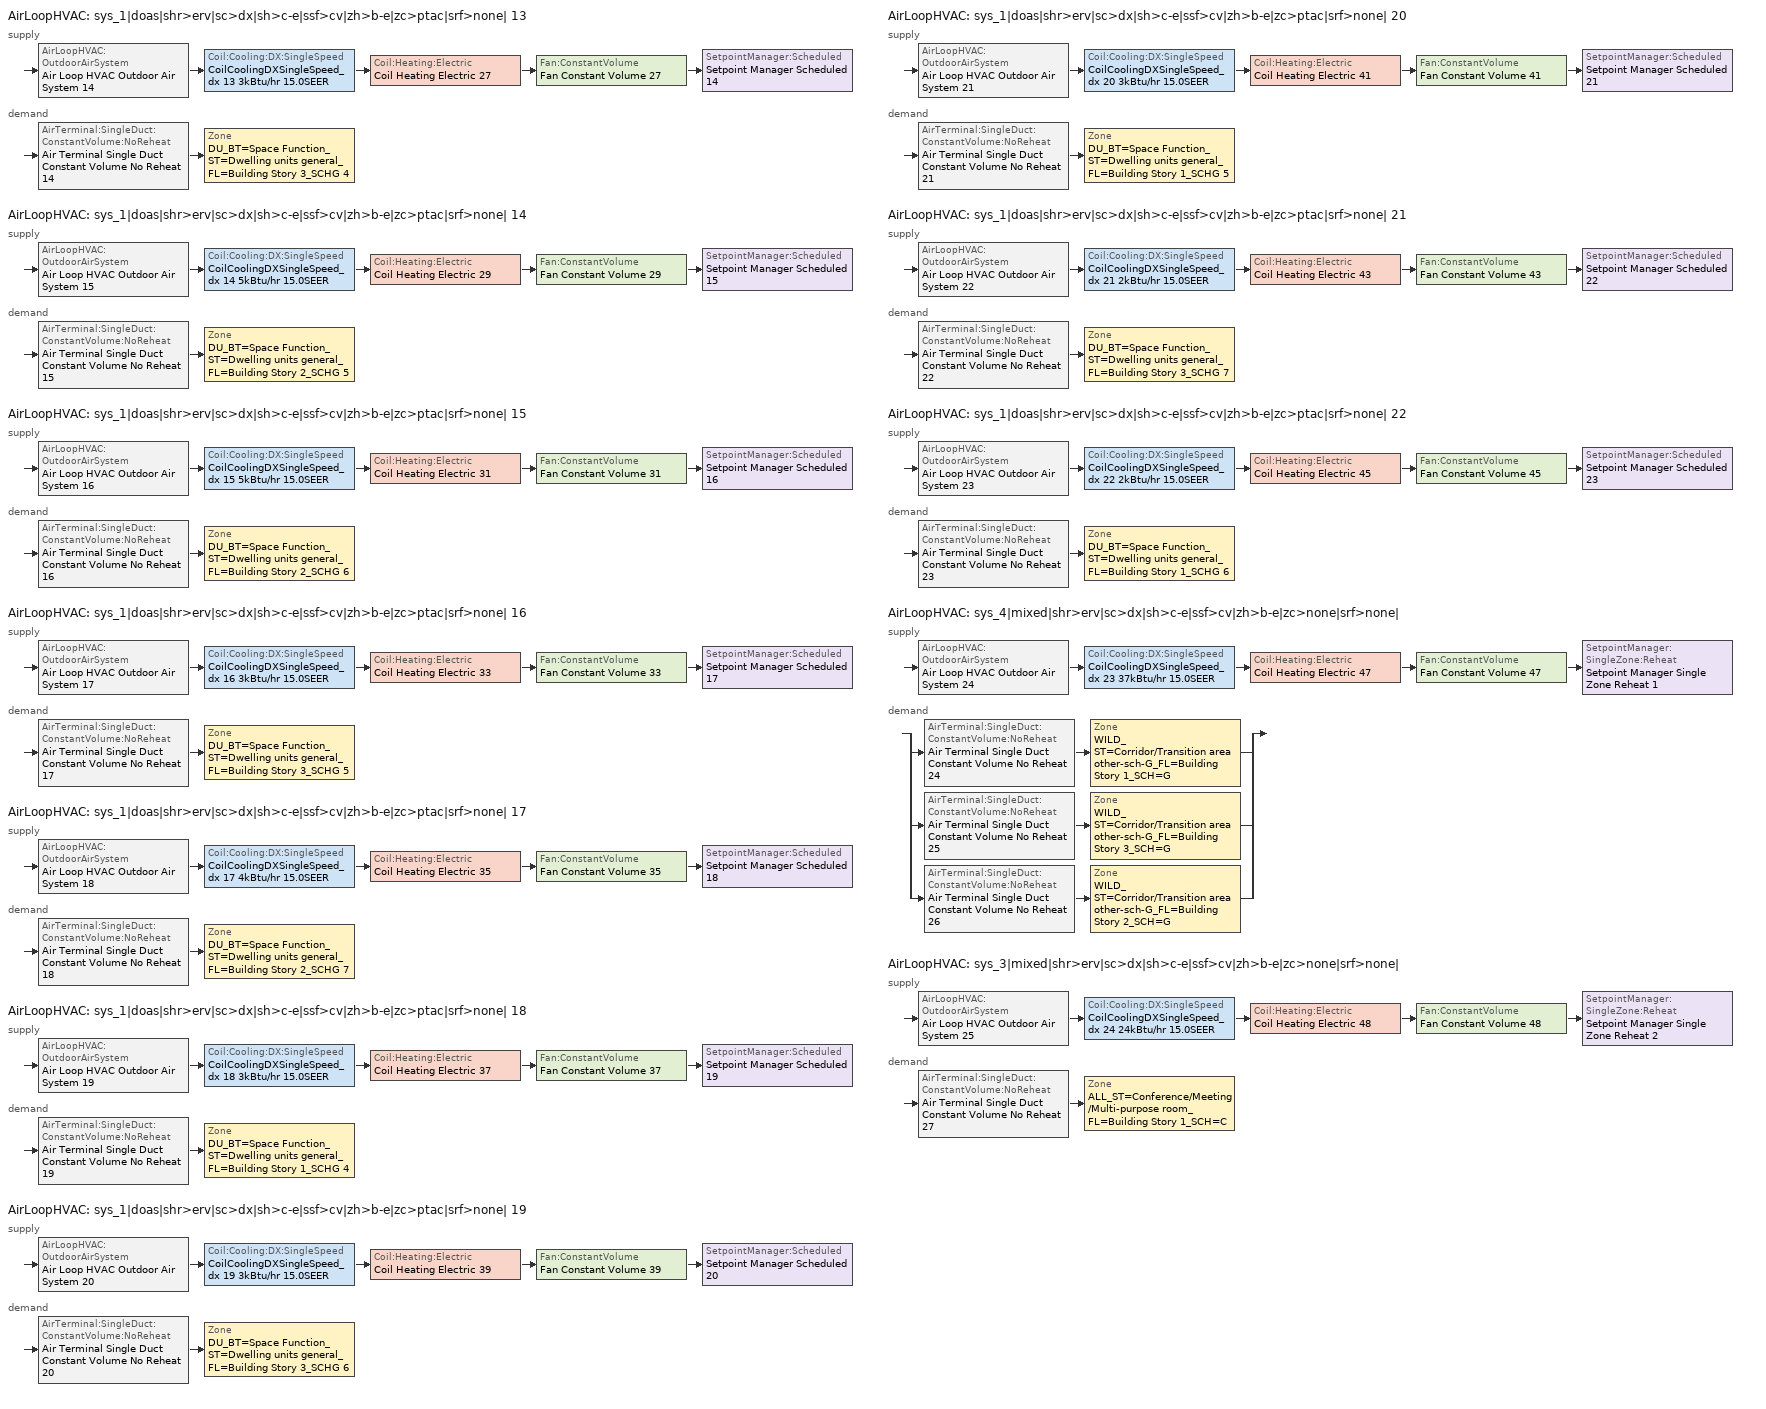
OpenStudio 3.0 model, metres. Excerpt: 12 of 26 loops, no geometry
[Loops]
AirLoopHVAC 'sys_1|doas|shr>erv|sc>dx|sh>c-e|ssf>cv|zh>b-e|zc>ptac|srf>none| 13'
 supply: AirLoopHVAC:OutdoorAirSystem 'Air Loop HVAC Outdoor Air System 14' > Coil:Cooling:DX:SingleSpeed 'CoilCoolingDXSingleSpeed_dx 13 3kBtu/hr 15.0SEER' > Coil:Heating:Electric 'Coil Heating Electric 27' > Fan:ConstantVolume 'Fan Constant Volume 27' > SetpointManager:Scheduled 'Setpoint Manager Scheduled 14'
 demand: AirTerminal:SingleDuct:ConstantVolume:NoReheat 'Air Terminal Single Duct Constant Volume No Reheat 14' > Zone 'DU_BT=Space Function_ST=Dwelling units general_FL=Building Story 3_SCHG 4'
AirLoopHVAC 'sys_1|doas|shr>erv|sc>dx|sh>c-e|ssf>cv|zh>b-e|zc>ptac|srf>none| 14'
 supply: AirLoopHVAC:OutdoorAirSystem 'Air Loop HVAC Outdoor Air System 15' > Coil:Cooling:DX:SingleSpeed 'CoilCoolingDXSingleSpeed_dx 14 5kBtu/hr 15.0SEER' > Coil:Heating:Electric 'Coil Heating Electric 29' > Fan:ConstantVolume 'Fan Constant Volume 29' > SetpointManager:Scheduled 'Setpoint Manager Scheduled 15'
 demand: AirTerminal:SingleDuct:ConstantVolume:NoReheat 'Air Terminal Single Duct Constant Volume No Reheat 15' > Zone 'DU_BT=Space Function_ST=Dwelling units general_FL=Building Story 2_SCHG 5'
AirLoopHVAC 'sys_1|doas|shr>erv|sc>dx|sh>c-e|ssf>cv|zh>b-e|zc>ptac|srf>none| 15'
 supply: AirLoopHVAC:OutdoorAirSystem 'Air Loop HVAC Outdoor Air System 16' > Coil:Cooling:DX:SingleSpeed 'CoilCoolingDXSingleSpeed_dx 15 5kBtu/hr 15.0SEER' > Coil:Heating:Electric 'Coil Heating Electric 31' > Fan:ConstantVolume 'Fan Constant Volume 31' > SetpointManager:Scheduled 'Setpoint Manager Scheduled 16'
 demand: AirTerminal:SingleDuct:ConstantVolume:NoReheat 'Air Terminal Single Duct Constant Volume No Reheat 16' > Zone 'DU_BT=Space Function_ST=Dwelling units general_FL=Building Story 2_SCHG 6'
AirLoopHVAC 'sys_1|doas|shr>erv|sc>dx|sh>c-e|ssf>cv|zh>b-e|zc>ptac|srf>none| 16'
 supply: AirLoopHVAC:OutdoorAirSystem 'Air Loop HVAC Outdoor Air System 17' > Coil:Cooling:DX:SingleSpeed 'CoilCoolingDXSingleSpeed_dx 16 3kBtu/hr 15.0SEER' > Coil:Heating:Electric 'Coil Heating Electric 33' > Fan:ConstantVolume 'Fan Constant Volume 33' > SetpointManager:Scheduled 'Setpoint Manager Scheduled 17'
 demand: AirTerminal:SingleDuct:ConstantVolume:NoReheat 'Air Terminal Single Duct Constant Volume No Reheat 17' > Zone 'DU_BT=Space Function_ST=Dwelling units general_FL=Building Story 3_SCHG 5'
AirLoopHVAC 'sys_1|doas|shr>erv|sc>dx|sh>c-e|ssf>cv|zh>b-e|zc>ptac|srf>none| 17'
 supply: AirLoopHVAC:OutdoorAirSystem 'Air Loop HVAC Outdoor Air System 18' > Coil:Cooling:DX:SingleSpeed 'CoilCoolingDXSingleSpeed_dx 17 4kBtu/hr 15.0SEER' > Coil:Heating:Electric 'Coil Heating Electric 35' > Fan:ConstantVolume 'Fan Constant Volume 35' > SetpointManager:Scheduled 'Setpoint Manager Scheduled 18'
 demand: AirTerminal:SingleDuct:ConstantVolume:NoReheat 'Air Terminal Single Duct Constant Volume No Reheat 18' > Zone 'DU_BT=Space Function_ST=Dwelling units general_FL=Building Story 2_SCHG 7'
AirLoopHVAC 'sys_1|doas|shr>erv|sc>dx|sh>c-e|ssf>cv|zh>b-e|zc>ptac|srf>none| 18'
 supply: AirLoopHVAC:OutdoorAirSystem 'Air Loop HVAC Outdoor Air System 19' > Coil:Cooling:DX:SingleSpeed 'CoilCoolingDXSingleSpeed_dx 18 3kBtu/hr 15.0SEER' > Coil:Heating:Electric 'Coil Heating Electric 37' > Fan:ConstantVolume 'Fan Constant Volume 37' > SetpointManager:Scheduled 'Setpoint Manager Scheduled 19'
 demand: AirTerminal:SingleDuct:ConstantVolume:NoReheat 'Air Terminal Single Duct Constant Volume No Reheat 19' > Zone 'DU_BT=Space Function_ST=Dwelling units general_FL=Building Story 1_SCHG 4'
AirLoopHVAC 'sys_1|doas|shr>erv|sc>dx|sh>c-e|ssf>cv|zh>b-e|zc>ptac|srf>none| 19'
 supply: AirLoopHVAC:OutdoorAirSystem 'Air Loop HVAC Outdoor Air System 20' > Coil:Cooling:DX:SingleSpeed 'CoilCoolingDXSingleSpeed_dx 19 3kBtu/hr 15.0SEER' > Coil:Heating:Electric 'Coil Heating Electric 39' > Fan:ConstantVolume 'Fan Constant Volume 39' > SetpointManager:Scheduled 'Setpoint Manager Scheduled 20'
 demand: AirTerminal:SingleDuct:ConstantVolume:NoReheat 'Air Terminal Single Duct Constant Volume No Reheat 20' > Zone 'DU_BT=Space Function_ST=Dwelling units general_FL=Building Story 3_SCHG 6'
AirLoopHVAC 'sys_1|doas|shr>erv|sc>dx|sh>c-e|ssf>cv|zh>b-e|zc>ptac|srf>none| 20'
 supply: AirLoopHVAC:OutdoorAirSystem 'Air Loop HVAC Outdoor Air System 21' > Coil:Cooling:DX:SingleSpeed 'CoilCoolingDXSingleSpeed_dx 20 3kBtu/hr 15.0SEER' > Coil:Heating:Electric 'Coil Heating Electric 41' > Fan:ConstantVolume 'Fan Constant Volume 41' > SetpointManager:Scheduled 'Setpoint Manager Scheduled 21'
 demand: AirTerminal:SingleDuct:ConstantVolume:NoReheat 'Air Terminal Single Duct Constant Volume No Reheat 21' > Zone 'DU_BT=Space Function_ST=Dwelling units general_FL=Building Story 1_SCHG 5'
AirLoopHVAC 'sys_1|doas|shr>erv|sc>dx|sh>c-e|ssf>cv|zh>b-e|zc>ptac|srf>none| 21'
 supply: AirLoopHVAC:OutdoorAirSystem 'Air Loop HVAC Outdoor Air System 22' > Coil:Cooling:DX:SingleSpeed 'CoilCoolingDXSingleSpeed_dx 21 2kBtu/hr 15.0SEER' > Coil:Heating:Electric 'Coil Heating Electric 43' > Fan:ConstantVolume 'Fan Constant Volume 43' > SetpointManager:Scheduled 'Setpoint Manager Scheduled 22'
 demand: AirTerminal:SingleDuct:ConstantVolume:NoReheat 'Air Terminal Single Duct Constant Volume No Reheat 22' > Zone 'DU_BT=Space Function_ST=Dwelling units general_FL=Building Story 3_SCHG 7'
AirLoopHVAC 'sys_1|doas|shr>erv|sc>dx|sh>c-e|ssf>cv|zh>b-e|zc>ptac|srf>none| 22'
 supply: AirLoopHVAC:OutdoorAirSystem 'Air Loop HVAC Outdoor Air System 23' > Coil:Cooling:DX:SingleSpeed 'CoilCoolingDXSingleSpeed_dx 22 2kBtu/hr 15.0SEER' > Coil:Heating:Electric 'Coil Heating Electric 45' > Fan:ConstantVolume 'Fan Constant Volume 45' > SetpointManager:Scheduled 'Setpoint Manager Scheduled 23'
 demand: AirTerminal:SingleDuct:ConstantVolume:NoReheat 'Air Terminal Single Duct Constant Volume No Reheat 23' > Zone 'DU_BT=Space Function_ST=Dwelling units general_FL=Building Story 1_SCHG 6'
AirLoopHVAC 'sys_4|mixed|shr>erv|sc>dx|sh>c-e|ssf>cv|zh>b-e|zc>none|srf>none|'
 supply: AirLoopHVAC:OutdoorAirSystem 'Air Loop HVAC Outdoor Air System 24' > Coil:Cooling:DX:SingleSpeed 'CoilCoolingDXSingleSpeed_dx 23 37kBtu/hr 15.0SEER' > Coil:Heating:Electric 'Coil Heating Electric 47' > Fan:ConstantVolume 'Fan Constant Volume 47' > SetpointManager:SingleZone:Reheat 'Setpoint Manager Single Zone Reheat 1'
 demand: split
  | AirTerminal:SingleDuct:ConstantVolume:NoReheat 'Air Terminal Single Duct Constant Volume No Reheat 24' > Zone 'WILD_ST=Corridor/Transition area other-sch-G_FL=Building Story 1_SCH=G'
  | AirTerminal:SingleDuct:ConstantVolume:NoReheat 'Air Terminal Single Duct Constant Volume No Reheat 25' > Zone 'WILD_ST=Corridor/Transition area other-sch-G_FL=Building Story 3_SCH=G'
  | AirTerminal:SingleDuct:ConstantVolume:NoReheat 'Air Terminal Single Duct Constant Volume No Reheat 26' > Zone 'WILD_ST=Corridor/Transition area other-sch-G_FL=Building Story 2_SCH=G'
AirLoopHVAC 'sys_3|mixed|shr>erv|sc>dx|sh>c-e|ssf>cv|zh>b-e|zc>none|srf>none|'
 supply: AirLoopHVAC:OutdoorAirSystem 'Air Loop HVAC Outdoor Air System 25' > Coil:Cooling:DX:SingleSpeed 'CoilCoolingDXSingleSpeed_dx 24 24kBtu/hr 15.0SEER' > Coil:Heating:Electric 'Coil Heating Electric 48' > Fan:ConstantVolume 'Fan Constant Volume 48' > SetpointManager:SingleZone:Reheat 'Setpoint Manager Single Zone Reheat 2'
 demand: AirTerminal:SingleDuct:ConstantVolume:NoReheat 'Air Terminal Single Duct Constant Volume No Reheat 27' > Zone 'ALL_ST=Conference/Meeting/Multi-purpose room_FL=Building Story 1_SCH=C'
[Sizing:Zone] Zone Cooling Design Supply Air Temperature Input Method=SupplyAirTemperature; Zone Cooling Design Supply Air Temperature {C}=13; Zone Cooling Design Supply Air Temperature Difference {deltaC}=11.11; Zone Heating Design Supply Air Temperature Input Method=SupplyAirTemperature; Zone Heating Design Supply Air Temperature {C}=43; Zone Heating Design Supply Air Temperature Difference {deltaC}=11.11; Zone Cooling Design Supply Air Humidity Ratio {kg-H2O/kg-air}=0.0085; Zone Heating Design Supply Air Humidity Ratio {kg-H2O/kg-air}=0.008; Zone Heating Sizing Factor=1.3; Zone Cooling Sizing Factor=1.1; Cooling Design Air Flow Method=DesignDay; Heating Design Air Flow Method=DesignDay; Account for Dedicated Outdoor Air System=No; Dedicated Outdoor Air System Control Strategy=NeutralSupplyAir; Dedicated Outdoor Air Low Setpoint Temperature for Design {C}=autosize; Dedicated Outdoor Air High Setpoint Temperature for Design {C}=autosize
DU_BT=Space Function_ST=Dwelling units general_FL=Building Story 3_SCHG 4; DU_BT=Space Function_ST=Dwelling units general_FL=Building Story 2_SCHG 5; DU_BT=Space Function_ST=Dwelling units general_FL=Building Story 2_SCHG 6; DU_BT=Space Function_ST=Dwelling units general_FL=Building Story 3_SCHG 5; DU_BT=Space Function_ST=Dwelling units general_FL=Building Story 2_SCHG 7; DU_BT=Space Function_ST=Dwelling units general_FL=Building Story 1_SCHG 4; DU_BT=Space Function_ST=Dwelling units general_FL=Building Story 3_SCHG 6; DU_BT=Space Function_ST=Dwelling units general_FL=Building Story 1_SCHG 5; DU_BT=Space Function_ST=Dwelling units general_FL=Building Story 3_SCHG 7; DU_BT=Space Function_ST=Dwelling units general_FL=Building Story 1_SCHG 6; ALL_ST=Conference/Meeting/Multi-purpose room_FL=Building Story 1_SCH=C; WILD_ST=Corridor/Transition area other-sch-G_FL=Building Story 1_SCH=G; WILD_ST=Corridor/Transition area other-sch-G_FL=Building Story 3_SCH=G; WILD_ST=Corridor/Transition area other-sch-G_FL=Building Story 2_SCH=G
[Zone equipment]
DU_BT=Space Function_ST=Dwelling units general_FL=Building Story 3_SCHG 4: DU_BT=Space Function_ST=Dwelling units general_FL=Building Story 3_SCHG 4 PTAC, Zone HVAC Baseboard Convective Electric 14, Air Terminal Single Duct Constant Volume No Reheat 14
DU_BT=Space Function_ST=Dwelling units general_FL=Building Story 2_SCHG 5: DU_BT=Space Function_ST=Dwelling units general_FL=Building Story 2_SCHG 5 PTAC, Zone HVAC Baseboard Convective Electric 15, Air Terminal Single Duct Constant Volume No Reheat 15
DU_BT=Space Function_ST=Dwelling units general_FL=Building Story 2_SCHG 6: DU_BT=Space Function_ST=Dwelling units general_FL=Building Story 2_SCHG 6 PTAC, Zone HVAC Baseboard Convective Electric 16, Air Terminal Single Duct Constant Volume No Reheat 16
DU_BT=Space Function_ST=Dwelling units general_FL=Building Story 3_SCHG 5: DU_BT=Space Function_ST=Dwelling units general_FL=Building Story 3_SCHG 5 PTAC, Zone HVAC Baseboard Convective Electric 17, Air Terminal Single Duct Constant Volume No Reheat 17
DU_BT=Space Function_ST=Dwelling units general_FL=Building Story 2_SCHG 7: DU_BT=Space Function_ST=Dwelling units general_FL=Building Story 2_SCHG 7 PTAC, Zone HVAC Baseboard Convective Electric 18, Air Terminal Single Duct Constant Volume No Reheat 18
DU_BT=Space Function_ST=Dwelling units general_FL=Building Story 1_SCHG 4: DU_BT=Space Function_ST=Dwelling units general_FL=Building Story 1_SCHG 4 PTAC, Zone HVAC Baseboard Convective Electric 19, Air Terminal Single Duct Constant Volume No Reheat 19
DU_BT=Space Function_ST=Dwelling units general_FL=Building Story 3_SCHG 6: DU_BT=Space Function_ST=Dwelling units general_FL=Building Story 3_SCHG 6 PTAC, Zone HVAC Baseboard Convective Electric 20, Air Terminal Single Duct Constant Volume No Reheat 20
DU_BT=Space Function_ST=Dwelling units general_FL=Building Story 1_SCHG 5: DU_BT=Space Function_ST=Dwelling units general_FL=Building Story 1_SCHG 5 PTAC, Zone HVAC Baseboard Convective Electric 21, Air Terminal Single Duct Constant Volume No Reheat 21
DU_BT=Space Function_ST=Dwelling units general_FL=Building Story 3_SCHG 7: DU_BT=Space Function_ST=Dwelling units general_FL=Building Story 3_SCHG 7 PTAC, Zone HVAC Baseboard Convective Electric 22, Air Terminal Single Duct Constant Volume No Reheat 22
DU_BT=Space Function_ST=Dwelling units general_FL=Building Story 1_SCHG 6: DU_BT=Space Function_ST=Dwelling units general_FL=Building Story 1_SCHG 6 PTAC, Zone HVAC Baseboard Convective Electric 23, Air Terminal Single Duct Constant Volume No Reheat 23
ALL_ST=Conference/Meeting/Multi-purpose room_FL=Building Story 1_SCH=C: Air Terminal Single Duct Constant Volume No Reheat 27, Zone HVAC Baseboard Convective Electric 27
WILD_ST=Corridor/Transition area other-sch-G_FL=Building Story 1_SCH=G: Air Terminal Single Duct Constant Volume No Reheat 24, Zone HVAC Baseboard Convective Electric 24
WILD_ST=Corridor/Transition area other-sch-G_FL=Building Story 3_SCH=G: Air Terminal Single Duct Constant Volume No Reheat 25, Zone HVAC Baseboard Convective Electric 25
WILD_ST=Corridor/Transition area other-sch-G_FL=Building Story 2_SCH=G: Air Terminal Single Duct Constant Volume No Reheat 26, Zone HVAC Baseboard Convective Electric 26
[AirLoopHVAC] Design Supply Air Flow Rate {m3/s}=AutoSize
Name | Availability Schedule
sys_1|doas|shr>erv|sc>dx|sh>c-e|ssf>cv|zh>b-e|zc>ptac|srf>none| 13 | sys_1|doas|shr>none|sc>dx|sh>c-e|ssf>cv|zh>b-e|zc>ptac|srf>none| 13 Occ Sch
sys_1|doas|shr>erv|sc>dx|sh>c-e|ssf>cv|zh>b-e|zc>ptac|srf>none| 14 | sys_1|doas|shr>none|sc>dx|sh>c-e|ssf>cv|zh>b-e|zc>ptac|srf>none| 14 Occ Sch
sys_1|doas|shr>erv|sc>dx|sh>c-e|ssf>cv|zh>b-e|zc>ptac|srf>none| 15 | sys_1|doas|shr>none|sc>dx|sh>c-e|ssf>cv|zh>b-e|zc>ptac|srf>none| 15 Occ Sch
sys_1|doas|shr>erv|sc>dx|sh>c-e|ssf>cv|zh>b-e|zc>ptac|srf>none| 16 | sys_1|doas|shr>none|sc>dx|sh>c-e|ssf>cv|zh>b-e|zc>ptac|srf>none| 16 Occ Sch
sys_1|doas|shr>erv|sc>dx|sh>c-e|ssf>cv|zh>b-e|zc>ptac|srf>none| 17 | sys_1|doas|shr>none|sc>dx|sh>c-e|ssf>cv|zh>b-e|zc>ptac|srf>none| 17 Occ Sch
sys_1|doas|shr>erv|sc>dx|sh>c-e|ssf>cv|zh>b-e|zc>ptac|srf>none| 18 | sys_1|doas|shr>none|sc>dx|sh>c-e|ssf>cv|zh>b-e|zc>ptac|srf>none| 18 Occ Sch
sys_1|doas|shr>erv|sc>dx|sh>c-e|ssf>cv|zh>b-e|zc>ptac|srf>none| 19 | sys_1|doas|shr>none|sc>dx|sh>c-e|ssf>cv|zh>b-e|zc>ptac|srf>none| 19 Occ Sch
sys_1|doas|shr>erv|sc>dx|sh>c-e|ssf>cv|zh>b-e|zc>ptac|srf>none| 20 | sys_1|doas|shr>none|sc>dx|sh>c-e|ssf>cv|zh>b-e|zc>ptac|srf>none| 20 Occ Sch
sys_1|doas|shr>erv|sc>dx|sh>c-e|ssf>cv|zh>b-e|zc>ptac|srf>none| 21 | sys_1|doas|shr>none|sc>dx|sh>c-e|ssf>cv|zh>b-e|zc>ptac|srf>none| 21 Occ Sch
sys_1|doas|shr>erv|sc>dx|sh>c-e|ssf>cv|zh>b-e|zc>ptac|srf>none| 22 | sys_1|doas|shr>none|sc>dx|sh>c-e|ssf>cv|zh>b-e|zc>ptac|srf>none| 22 Occ Sch
sys_4|mixed|shr>erv|sc>dx|sh>c-e|ssf>cv|zh>b-e|zc>none|srf>none| | sys_4|mixed|shr>none|sc>dx|sh>c-e|ssf>cv|zh>b-e|zc>none|srf>none| Occ Sch
sys_3|mixed|shr>erv|sc>dx|sh>c-e|ssf>cv|zh>b-e|zc>none|srf>none| | sys_3|mixed|shr>none|sc>dx|sh>c-e|ssf>cv|zh>b-e|zc>none|srf>none| Occ Sch
[Sizing:System] Design Outdoor Air Flow Rate {m3/s}=Autosize; Central Heating Maximum System Air Flow Ratio=1; Preheat Design Temperature {C}=7; Preheat Design Humidity Ratio {kg-H2O/kg-Air}=0.008; Precool Design Temperature {C}=13; Precool Design Humidity Ratio {kg-H2O/kg-Air}=0.008; Central Cooling Design Supply Air Temperature {C}=13; Central Heating Design Supply Air Temperature {C}=43; Sizing Option=NonCoincident; Central Cooling Design Supply Air Humidity Ratio {kg-H2O/kg-Air}=0.0085; Central Heating Design Supply Air Humidity Ratio {kg-H2O/kg-Air}=0.008; Cooling Design Air Flow Method=DesignDay; Cooling Design Air Flow Rate {m3/s}=0; Heating Design Air Flow Method=DesignDay; Heating Design Air Flow Rate {m3/s}=0; System Outdoor Air Method=ZoneSum; Zone Maximum Outdoor Air Fraction=1; Cooling Supply Air Flow Rate Per Floor Area {m3/s-m2}=0.00996765; Cooling Fraction of Autosized Cooling Supply Air Flow Rate=1; Cooling Supply Air Flow Rate Per Unit Cooling Capacity {m3/s-W}=3.94755e-05; Heating Supply Air Flow Rate Per Floor Area {m3/s-m2}=0.00996765; Heating Fraction of Autosized Heating Supply Air Flow Rate=1; Heating Fraction of Autosized Cooling Supply Air Flow Rate=1; Heating Supply Air Flow Rate Per Unit Heating Capacity {m3/s-W}=3.15882e-05; Cooling Design Capacity Method=CoolingDesignCapacity; Cooling Design Capacity {W}=autosize; Cooling Design Capacity Per Floor Area {W/m2}=234.7; Fraction of Autosized Cooling Design Capacity=1; Heating Design Capacity Method=HeatingDesignCapacity; Heating Design Capacity {W}=autosize; Heating Design Capacity Per Floor Area {W/m2}=157; Fraction of Autosized Heating Design Capacity=1; Central Cooling Capacity Control Method=OnOff
Name | Type of Load to Size On | 100% Outdoor Air in Cooling | 100% Outdoor Air in Heating
sys_1|doas|shr>erv|sc>dx|sh>c-e|ssf>cv|zh>b-e|zc>ptac|srf>none| 13; sys_1|doas|shr>erv|sc>dx|sh>c-e|ssf>cv|zh>b-e|zc>ptac|srf>none| 14; sys_1|doas|shr>erv|sc>dx|sh>c-e|ssf>cv|zh>b-e|zc>ptac|srf>none| 15; sys_1|doas|shr>erv|sc>dx|sh>c-e|ssf>cv|zh>b-e|zc>ptac|srf>none| 16; sys_1|doas|shr>erv|sc>dx|sh>c-e|ssf>cv|zh>b-e|zc>ptac|srf>none| 17; sys_1|doas|shr>erv|sc>dx|sh>c-e|ssf>cv|zh>b-e|zc>ptac|srf>none| 18; sys_1|doas|shr>erv|sc>dx|sh>c-e|ssf>cv|zh>b-e|zc>ptac|srf>none| 19; sys_1|doas|shr>erv|sc>dx|sh>c-e|ssf>cv|zh>b-e|zc>ptac|srf>none| 20; sys_1|doas|shr>erv|sc>dx|sh>c-e|ssf>cv|zh>b-e|zc>ptac|srf>none| 21; sys_1|doas|shr>erv|sc>dx|sh>c-e|ssf>cv|zh>b-e|zc>ptac|srf>none| 22 | VentilationRequirement | Yes | Yes
sys_4|mixed|shr>erv|sc>dx|sh>c-e|ssf>cv|zh>b-e|zc>none|srf>none|; sys_3|mixed|shr>erv|sc>dx|sh>c-e|ssf>cv|zh>b-e|zc>none|srf>none| | Sensible | No | No
[Fan:ConstantVolume] Availability Schedule=Always On Discrete; Fan Total Efficiency=0.39975; Pressure Rise {Pa}=640; Maximum Flow Rate {m3/s}=AutoSize; Motor Efficiency=0.615
Fan Constant Volume 27; Fan Constant Volume 28; Fan Constant Volume 29; Fan Constant Volume 30; Fan Constant Volume 31; Fan Constant Volume 32; Fan Constant Volume 33; Fan Constant Volume 34; Fan Constant Volume 35; Fan Constant Volume 36; Fan Constant Volume 37; Fan Constant Volume 38; Fan Constant Volume 39; Fan Constant Volume 40; Fan Constant Volume 41; Fan Constant Volume 42; Fan Constant Volume 43; Fan Constant Volume 44; Fan Constant Volume 45; Fan Constant Volume 46; Fan Constant Volume 47; Fan Constant Volume 48
[Coil:Heating:Electric]
Name | Availability Schedule
Coil Heating Electric 27; Coil Heating Electric 29; Coil Heating Electric 31; Coil Heating Electric 33; Coil Heating Electric 35; Coil Heating Electric 37; Coil Heating Electric 39; Coil Heating Electric 41; Coil Heating Electric 43; Coil Heating Electric 45; Coil Heating Electric 47; Coil Heating Electric 48 | Always On Discrete
Coil Heating Electric 28; Coil Heating Electric 30; Coil Heating Electric 32; Coil Heating Electric 34; Coil Heating Electric 36; Coil Heating Electric 38; Coil Heating Electric 40; Coil Heating Electric 42; Coil Heating Electric 44; Coil Heating Electric 46 | ON_OFF_ALWAYS_OFF
[Coil:Cooling:DX:SingleSpeed] Availability Schedule=Always On Discrete; Rated Total Cooling Capacity {W}=autosize; Rated Sensible Heat Ratio=autosize; Rated Air Flow Rate {m3/s}=autosize; Rated Evaporator Fan Power Per Volume Flow Rate {W/(m3/s)}=773.3; Total Cooling Capacity Function of Temperature Curve=DXCOOL-NECB2011-REF-CAPFT; Total Cooling Capacity Function of Flow Fraction Curve=DXCOOL-NECB2011-REF-CAPFFLOW; Energy Input Ratio Function of Temperature Curve=DXCOOL-NECB2011-REF-COOLEIRFT; Energy Input Ratio Function of Flow Fraction Curve=DXCOOL-NECB2011-REF-COOLEIRFFLOW; Part Load Fraction Correlation Curve=DXCOOL-NECB2011-REF-COOLPLFFPLR; Minimum Outdoor Dry-Bulb Temperature for Compressor Operation {C}=-25; Condenser Type=AirCooled; Evaporative Condenser Effectiveness=0; Evaporative Condenser Air Flow Rate {m3/s}=Autosize; Evaporative Condenser Pump Rated Power Consumption {W}=Autosize; Crankcase Heater Capacity {W}=0; Maximum Outdoor Dry-Bulb Temperature for Crankcase Heater Operation {C}=0; Basin Heater Capacity {W/K}=0; Basin Heater Setpoint Temperature {C}=10
Name | Rated COP {W/W}
CoilCoolingDXSingleSpeed_dx 13 3kBtu/hr 15.0SEER; CoilCoolingDXSingleSpeed_dx 14 5kBtu/hr 15.0SEER; CoilCoolingDXSingleSpeed_dx 15 5kBtu/hr 15.0SEER; CoilCoolingDXSingleSpeed_dx 16 3kBtu/hr 15.0SEER; CoilCoolingDXSingleSpeed_dx 17 4kBtu/hr 15.0SEER; CoilCoolingDXSingleSpeed_dx 18 3kBtu/hr 15.0SEER; CoilCoolingDXSingleSpeed_dx 19 3kBtu/hr 15.0SEER; CoilCoolingDXSingleSpeed_dx 20 3kBtu/hr 15.0SEER; CoilCoolingDXSingleSpeed_dx 21 2kBtu/hr 15.0SEER; CoilCoolingDXSingleSpeed_dx 22 2kBtu/hr 15.0SEER; CoilCoolingDXSingleSpeed_dx 23 37kBtu/hr 15.0SEER; CoilCoolingDXSingleSpeed_dx 24 24kBtu/hr 15.0SEER | 4.31058
Coil Cooling DX Single Speed 14 22kBtu/hr 9.5EER; Coil Cooling DX Single Speed 15 20kBtu/hr 9.5EER; Coil Cooling DX Single Speed 17 18kBtu/hr 9.5EER; Coil Cooling DX Single Speed 20 24kBtu/hr 9.5EER; Coil Cooling DX Single Speed 21 15kBtu/hr 9.5EER; Coil Cooling DX Single Speed 22 17kBtu/hr 9.5EER | 3.2994
Coil Cooling DX Single Speed 16 6kBtu/hr 11.9EER | 4.09849
Coil Cooling DX Single Speed 18 14kBtu/hr 9.7EER | 3.35724
Coil Cooling DX Single Speed 19 15kBtu/hr 9.5EER | 3.3133
Coil Cooling DX Single Speed 23 14kBtu/hr 9.8EER | 3.41511
[Controller:OutdoorAir] Minimum Outdoor Air Flow Rate {m3/s}=autosize; Maximum Outdoor Air Flow Rate {m3/s}=Autosize; Economizer Control Type=NoEconomizer; Economizer Control Action Type=ModulateFlow; Economizer Maximum Limit Dry-Bulb Temperature {C}=28; Economizer Maximum Limit Enthalpy {J/kg}=64000; Economizer Minimum Limit Dry-Bulb Temperature {C}=-100; Lockout Type=NoLockout; Minimum Limit Type=FixedMinimum; High Humidity Control=No
Name | Minimum Outdoor Air Schedule | Controller Mechanical Ventilation | Heat Recovery Bypass Control Type
Controller Outdoor Air 14 | sys_1|doas|shr>none|sc>dx|sh>c-e|ssf>cv|zh>b-e|zc>ptac|srf>none| 13 Occ Sch | Controller Mechanical Ventilation 14 | BypassWhenWithinEconomizerLimits
Controller Outdoor Air 15 | sys_1|doas|shr>none|sc>dx|sh>c-e|ssf>cv|zh>b-e|zc>ptac|srf>none| 14 Occ Sch | Controller Mechanical Ventilation 15 | BypassWhenWithinEconomizerLimits
Controller Outdoor Air 16 | sys_1|doas|shr>none|sc>dx|sh>c-e|ssf>cv|zh>b-e|zc>ptac|srf>none| 15 Occ Sch | Controller Mechanical Ventilation 16 | BypassWhenWithinEconomizerLimits
Controller Outdoor Air 17 | sys_1|doas|shr>none|sc>dx|sh>c-e|ssf>cv|zh>b-e|zc>ptac|srf>none| 16 Occ Sch | Controller Mechanical Ventilation 17 | BypassWhenWithinEconomizerLimits
Controller Outdoor Air 18 | sys_1|doas|shr>none|sc>dx|sh>c-e|ssf>cv|zh>b-e|zc>ptac|srf>none| 17 Occ Sch | Controller Mechanical Ventilation 18 | BypassWhenWithinEconomizerLimits
Controller Outdoor Air 19 | sys_1|doas|shr>none|sc>dx|sh>c-e|ssf>cv|zh>b-e|zc>ptac|srf>none| 18 Occ Sch | Controller Mechanical Ventilation 19 | BypassWhenWithinEconomizerLimits
Controller Outdoor Air 20 | sys_1|doas|shr>none|sc>dx|sh>c-e|ssf>cv|zh>b-e|zc>ptac|srf>none| 19 Occ Sch | Controller Mechanical Ventilation 20 | BypassWhenWithinEconomizerLimits
Controller Outdoor Air 21 | sys_1|doas|shr>none|sc>dx|sh>c-e|ssf>cv|zh>b-e|zc>ptac|srf>none| 20 Occ Sch | Controller Mechanical Ventilation 21 | BypassWhenWithinEconomizerLimits
Controller Outdoor Air 22 | sys_1|doas|shr>none|sc>dx|sh>c-e|ssf>cv|zh>b-e|zc>ptac|srf>none| 21 Occ Sch | Controller Mechanical Ventilation 22 | BypassWhenWithinEconomizerLimits
Controller Outdoor Air 23 | sys_1|doas|shr>none|sc>dx|sh>c-e|ssf>cv|zh>b-e|zc>ptac|srf>none| 22 Occ Sch | Controller Mechanical Ventilation 23 | BypassWhenWithinEconomizerLimits
Controller Outdoor Air 24 | sys_4|mixed|shr>none|sc>dx|sh>c-e|ssf>cv|zh>b-e|zc>none|srf>none| Occ Sch | Controller Mechanical Ventilation 24 | BypassWhenOAFlowGreaterThanMinimum
Controller Outdoor Air 25 | sys_3|mixed|shr>none|sc>dx|sh>c-e|ssf>cv|zh>b-e|zc>none|srf>none| Occ Sch | Controller Mechanical Ventilation 25 | BypassWhenOAFlowGreaterThanMinimum
[Controller:MechanicalVentilation] Availability Schedule=Always On Discrete; System Outdoor Air Method=ZoneSum
Controller Mechanical Ventilation 14; Controller Mechanical Ventilation 15; Controller Mechanical Ventilation 16; Controller Mechanical Ventilation 17; Controller Mechanical Ventilation 18; Controller Mechanical Ventilation 19; Controller Mechanical Ventilation 20; Controller Mechanical Ventilation 21; Controller Mechanical Ventilation 22; Controller Mechanical Ventilation 23; Controller Mechanical Ventilation 24; Controller Mechanical Ventilation 25
[AirLoopHVAC:OutdoorAirSystem]
Name | Controller
Air Loop HVAC Outdoor Air System 14 | Controller Outdoor Air 14
Air Loop HVAC Outdoor Air System 15 | Controller Outdoor Air 15
Air Loop HVAC Outdoor Air System 16 | Controller Outdoor Air 16
Air Loop HVAC Outdoor Air System 17 | Controller Outdoor Air 17
Air Loop HVAC Outdoor Air System 18 | Controller Outdoor Air 18
Air Loop HVAC Outdoor Air System 19 | Controller Outdoor Air 19
Air Loop HVAC Outdoor Air System 20 | Controller Outdoor Air 20
Air Loop HVAC Outdoor Air System 21 | Controller Outdoor Air 21
Air Loop HVAC Outdoor Air System 22 | Controller Outdoor Air 22
Air Loop HVAC Outdoor Air System 23 | Controller Outdoor Air 23
Air Loop HVAC Outdoor Air System 24 | Controller Outdoor Air 24
Air Loop HVAC Outdoor Air System 25 | Controller Outdoor Air 25
[SetpointManager:Scheduled] Control Variable=Temperature
Name | Schedule
Setpoint Manager Scheduled 14 | Makeup-Air Unit Supply Air Temp 13
Setpoint Manager Scheduled 15 | Makeup-Air Unit Supply Air Temp 14
Setpoint Manager Scheduled 16 | Makeup-Air Unit Supply Air Temp 15
Setpoint Manager Scheduled 17 | Makeup-Air Unit Supply Air Temp 16
Setpoint Manager Scheduled 18 | Makeup-Air Unit Supply Air Temp 17
Setpoint Manager Scheduled 19 | Makeup-Air Unit Supply Air Temp 18
Setpoint Manager Scheduled 20 | Makeup-Air Unit Supply Air Temp 19
Setpoint Manager Scheduled 21 | Makeup-Air Unit Supply Air Temp 20
Setpoint Manager Scheduled 22 | Makeup-Air Unit Supply Air Temp 21
Setpoint Manager Scheduled 23 | Makeup-Air Unit Supply Air Temp 22
[ZoneHVAC:PackagedTerminalAirConditioner] Availability Schedule=Always On Discrete; Supply Air Flow Rate During Cooling Operation {m3/s}=Autosize; Supply Air Flow Rate During Heating Operation {m3/s}=Autosize; Supply Air Flow Rate When No Cooling or Heating is Needed {m3/s}=Autosize; Outdoor Air Flow Rate During Cooling Operation {m3/s}=1e-05; Outdoor Air Flow Rate During Heating Operation {m3/s}=1e-05; Outdoor Air Flow Rate When No Cooling or Heating is Needed {m3/s}=1e-05; Fan Placement=DrawThrough
Name | Supply Air Fan | Heating Coil | Cooling Coil
DU_BT=Space Function_ST=Dwelling units general_FL=Building Story 3_SCHG 4 PTAC | Fan Constant Volume 28 | Coil Heating Electric 28 | Coil Cooling DX Single Speed 14 22kBtu/hr 9.5EER
DU_BT=Space Function_ST=Dwelling units general_FL=Building Story 2_SCHG 5 PTAC | Fan Constant Volume 30 | Coil Heating Electric 30 | Coil Cooling DX Single Speed 15 20kBtu/hr 9.5EER
DU_BT=Space Function_ST=Dwelling units general_FL=Building Story 2_SCHG 6 PTAC | Fan Constant Volume 32 | Coil Heating Electric 32 | Coil Cooling DX Single Speed 16 6kBtu/hr 11.9EER
DU_BT=Space Function_ST=Dwelling units general_FL=Building Story 3_SCHG 5 PTAC | Fan Constant Volume 34 | Coil Heating Electric 34 | Coil Cooling DX Single Speed 17 18kBtu/hr 9.5EER
DU_BT=Space Function_ST=Dwelling units general_FL=Building Story 2_SCHG 7 PTAC | Fan Constant Volume 36 | Coil Heating Electric 36 | Coil Cooling DX Single Speed 18 14kBtu/hr 9.7EER
DU_BT=Space Function_ST=Dwelling units general_FL=Building Story 1_SCHG 4 PTAC | Fan Constant Volume 38 | Coil Heating Electric 38 | Coil Cooling DX Single Speed 19 15kBtu/hr 9.5EER
DU_BT=Space Function_ST=Dwelling units general_FL=Building Story 3_SCHG 6 PTAC | Fan Constant Volume 40 | Coil Heating Electric 40 | Coil Cooling DX Single Speed 20 24kBtu/hr 9.5EER
DU_BT=Space Function_ST=Dwelling units general_FL=Building Story 1_SCHG 5 PTAC | Fan Constant Volume 42 | Coil Heating Electric 42 | Coil Cooling DX Single Speed 21 15kBtu/hr 9.5EER
DU_BT=Space Function_ST=Dwelling units general_FL=Building Story 3_SCHG 7 PTAC | Fan Constant Volume 44 | Coil Heating Electric 44 | Coil Cooling DX Single Speed 22 17kBtu/hr 9.5EER
DU_BT=Space Function_ST=Dwelling units general_FL=Building Story 1_SCHG 6 PTAC | Fan Constant Volume 46 | Coil Heating Electric 46 | Coil Cooling DX Single Speed 23 14kBtu/hr 9.8EER
[ZoneHVAC:Baseboard:Convective:Electric] Availability Schedule=Always On Discrete; Nominal Capacity {W}=autosize; Efficiency=1
Zone HVAC Baseboard Convective Electric 14; Zone HVAC Baseboard Convective Electric 15; Zone HVAC Baseboard Convective Electric 16; Zone HVAC Baseboard Convective Electric 17; Zone HVAC Baseboard Convective Electric 18; Zone HVAC Baseboard Convective Electric 19; Zone HVAC Baseboard Convective Electric 20; Zone HVAC Baseboard Convective Electric 21; Zone HVAC Baseboard Convective Electric 22; Zone HVAC Baseboard Convective Electric 23; Zone HVAC Baseboard Convective Electric 24; Zone HVAC Baseboard Convective Electric 25; Zone HVAC Baseboard Convective Electric 26; Zone HVAC Baseboard Convective Electric 27
[AirTerminal:SingleDuct:ConstantVolume:NoReheat] Availability Schedule=Always On Discrete; Maximum Air Flow Rate {m3/s}=AutoSize
Air Terminal Single Duct Constant Volume No Reheat 14; Air Terminal Single Duct Constant Volume No Reheat 15; Air Terminal Single Duct Constant Volume No Reheat 16; Air Terminal Single Duct Constant Volume No Reheat 17; Air Terminal Single Duct Constant Volume No Reheat 18; Air Terminal Single Duct Constant Volume No Reheat 19; Air Terminal Single Duct Constant Volume No Reheat 20; Air Terminal Single Duct Constant Volume No Reheat 21; Air Terminal Single Duct Constant Volume No Reheat 22; Air Terminal Single Duct Constant Volume No Reheat 23; Air Terminal Single Duct Constant Volume No Reheat 24; Air Terminal Single Duct Constant Volume No Reheat 25; Air Terminal Single Duct Constant Volume No Reheat 26; Air Terminal Single Duct Constant Volume No Reheat 27
[SetpointManager:SingleZone:Reheat] Minimum Supply Air Temperature {C}=13; Maximum Supply Air Temperature {C}=43
Name | Control Zone
Setpoint Manager Single Zone Reheat 1 | WILD_ST=Corridor/Transition area other-sch-G_FL=Building Story 1_SCH=G
Setpoint Manager Single Zone Reheat 2 | ALL_ST=Conference/Meeting/Multi-purpose room_FL=Building Story 1_SCH=C
[SetpointManager:OutdoorAirPretreat] Minimum Setpoint Temperature {C}=-99; Maximum Setpoint Temperature {C}=99; Minimum Setpoint Humidity Ratio {kgWater/kgDryAir}=1e-05; Maximum Setpoint Humidity Ratio {kgWater/kgDryAir}=1
Setpoint Manager Outdoor Air Pretreat 13; Setpoint Manager Outdoor Air Pretreat 14; Setpoint Manager Outdoor Air Pretreat 15; Setpoint Manager Outdoor Air Pretreat 16; Setpoint Manager Outdoor Air Pretreat 17; Setpoint Manager Outdoor Air Pretreat 18; Setpoint Manager Outdoor Air Pretreat 19; Setpoint Manager Outdoor Air Pretreat 20; Setpoint Manager Outdoor Air Pretreat 21; Setpoint Manager Outdoor Air Pretreat 22; Setpoint Manager Outdoor Air Pretreat 23; Setpoint Manager Outdoor Air Pretreat 24; Setpoint Manager Outdoor Air Pretreat 25
[Schedule:Ruleset]
Name | Default Day Schedule | Summer Design Day Schedule | Winter Design Day Schedule
ON_OFF_ALWAYS_OFF | Schedule Day 3
Makeup-Air Unit Supply Air Temp 13 | Makeup Air Unit Supply Air Temp Default 13
Makeup-Air Unit Supply Air Temp 14 | Makeup Air Unit Supply Air Temp Default 14
Makeup-Air Unit Supply Air Temp 15 | Makeup Air Unit Supply Air Temp Default 15
Makeup-Air Unit Supply Air Temp 16 | Makeup Air Unit Supply Air Temp Default 16
Makeup-Air Unit Supply Air Temp 17 | Makeup Air Unit Supply Air Temp Default 17
Makeup-Air Unit Supply Air Temp 18 | Makeup Air Unit Supply Air Temp Default 18
Makeup-Air Unit Supply Air Temp 19 | Makeup Air Unit Supply Air Temp Default 19
Makeup-Air Unit Supply Air Temp 20 | Makeup Air Unit Supply Air Temp Default 20
Makeup-Air Unit Supply Air Temp 21 | Makeup Air Unit Supply Air Temp Default 21
Makeup-Air Unit Supply Air Temp 22 | Makeup Air Unit Supply Air Temp Default 22
sys_1|doas|shr>none|sc>dx|sh>c-e|ssf>cv|zh>b-e|zc>ptac|srf>none| 13 Occ Sch | sys_1|doas|shr>none|sc>dx|sh>c-e|ssf>cv|zh>b-e|zc>ptac|srf>none| 13 Occ Sch Default | sys_1|doas|shr>none|sc>dx|sh>c-e|ssf>cv|zh>b-e|zc>ptac|srf>none| 13 Occ Sch Summer Design Day | sys_1|doas|shr>none|sc>dx|sh>c-e|ssf>cv|zh>b-e|zc>ptac|srf>none| 13 Occ Sch Winter Design Day
sys_1|doas|shr>none|sc>dx|sh>c-e|ssf>cv|zh>b-e|zc>ptac|srf>none| 14 Occ Sch | sys_1|doas|shr>none|sc>dx|sh>c-e|ssf>cv|zh>b-e|zc>ptac|srf>none| 14 Occ Sch Default | sys_1|doas|shr>none|sc>dx|sh>c-e|ssf>cv|zh>b-e|zc>ptac|srf>none| 14 Occ Sch Summer Design Day | sys_1|doas|shr>none|sc>dx|sh>c-e|ssf>cv|zh>b-e|zc>ptac|srf>none| 14 Occ Sch Winter Design Day
sys_1|doas|shr>none|sc>dx|sh>c-e|ssf>cv|zh>b-e|zc>ptac|srf>none| 15 Occ Sch | sys_1|doas|shr>none|sc>dx|sh>c-e|ssf>cv|zh>b-e|zc>ptac|srf>none| 15 Occ Sch Default | sys_1|doas|shr>none|sc>dx|sh>c-e|ssf>cv|zh>b-e|zc>ptac|srf>none| 15 Occ Sch Summer Design Day | sys_1|doas|shr>none|sc>dx|sh>c-e|ssf>cv|zh>b-e|zc>ptac|srf>none| 15 Occ Sch Winter Design Day
sys_1|doas|shr>none|sc>dx|sh>c-e|ssf>cv|zh>b-e|zc>ptac|srf>none| 16 Occ Sch | sys_1|doas|shr>none|sc>dx|sh>c-e|ssf>cv|zh>b-e|zc>ptac|srf>none| 16 Occ Sch Default | sys_1|doas|shr>none|sc>dx|sh>c-e|ssf>cv|zh>b-e|zc>ptac|srf>none| 16 Occ Sch Summer Design Day | sys_1|doas|shr>none|sc>dx|sh>c-e|ssf>cv|zh>b-e|zc>ptac|srf>none| 16 Occ Sch Winter Design Day
sys_1|doas|shr>none|sc>dx|sh>c-e|ssf>cv|zh>b-e|zc>ptac|srf>none| 17 Occ Sch | sys_1|doas|shr>none|sc>dx|sh>c-e|ssf>cv|zh>b-e|zc>ptac|srf>none| 17 Occ Sch Default | sys_1|doas|shr>none|sc>dx|sh>c-e|ssf>cv|zh>b-e|zc>ptac|srf>none| 17 Occ Sch Summer Design Day | sys_1|doas|shr>none|sc>dx|sh>c-e|ssf>cv|zh>b-e|zc>ptac|srf>none| 17 Occ Sch Winter Design Day
sys_1|doas|shr>none|sc>dx|sh>c-e|ssf>cv|zh>b-e|zc>ptac|srf>none| 18 Occ Sch | sys_1|doas|shr>none|sc>dx|sh>c-e|ssf>cv|zh>b-e|zc>ptac|srf>none| 18 Occ Sch Default | sys_1|doas|shr>none|sc>dx|sh>c-e|ssf>cv|zh>b-e|zc>ptac|srf>none| 18 Occ Sch Summer Design Day | sys_1|doas|shr>none|sc>dx|sh>c-e|ssf>cv|zh>b-e|zc>ptac|srf>none| 18 Occ Sch Winter Design Day
sys_1|doas|shr>none|sc>dx|sh>c-e|ssf>cv|zh>b-e|zc>ptac|srf>none| 19 Occ Sch | sys_1|doas|shr>none|sc>dx|sh>c-e|ssf>cv|zh>b-e|zc>ptac|srf>none| 19 Occ Sch Default | sys_1|doas|shr>none|sc>dx|sh>c-e|ssf>cv|zh>b-e|zc>ptac|srf>none| 19 Occ Sch Summer Design Day | sys_1|doas|shr>none|sc>dx|sh>c-e|ssf>cv|zh>b-e|zc>ptac|srf>none| 19 Occ Sch Winter Design Day
sys_1|doas|shr>none|sc>dx|sh>c-e|ssf>cv|zh>b-e|zc>ptac|srf>none| 20 Occ Sch | sys_1|doas|shr>none|sc>dx|sh>c-e|ssf>cv|zh>b-e|zc>ptac|srf>none| 20 Occ Sch Default | sys_1|doas|shr>none|sc>dx|sh>c-e|ssf>cv|zh>b-e|zc>ptac|srf>none| 20 Occ Sch Summer Design Day | sys_1|doas|shr>none|sc>dx|sh>c-e|ssf>cv|zh>b-e|zc>ptac|srf>none| 20 Occ Sch Winter Design Day
sys_1|doas|shr>none|sc>dx|sh>c-e|ssf>cv|zh>b-e|zc>ptac|srf>none| 21 Occ Sch | sys_1|doas|shr>none|sc>dx|sh>c-e|ssf>cv|zh>b-e|zc>ptac|srf>none| 21 Occ Sch Default | sys_1|doas|shr>none|sc>dx|sh>c-e|ssf>cv|zh>b-e|zc>ptac|srf>none| 21 Occ Sch Summer Design Day | sys_1|doas|shr>none|sc>dx|sh>c-e|ssf>cv|zh>b-e|zc>ptac|srf>none| 21 Occ Sch Winter Design Day
sys_1|doas|shr>none|sc>dx|sh>c-e|ssf>cv|zh>b-e|zc>ptac|srf>none| 22 Occ Sch | sys_1|doas|shr>none|sc>dx|sh>c-e|ssf>cv|zh>b-e|zc>ptac|srf>none| 22 Occ Sch Default | sys_1|doas|shr>none|sc>dx|sh>c-e|ssf>cv|zh>b-e|zc>ptac|srf>none| 22 Occ Sch Summer Design Day | sys_1|doas|shr>none|sc>dx|sh>c-e|ssf>cv|zh>b-e|zc>ptac|srf>none| 22 Occ Sch Winter Design Day
sys_3|mixed|shr>none|sc>dx|sh>c-e|ssf>cv|zh>b-e|zc>none|srf>none| Occ Sch | sys_3|mixed|shr>none|sc>dx|sh>c-e|ssf>cv|zh>b-e|zc>none|srf>none| Occ Sch Default | sys_3|mixed|shr>none|sc>dx|sh>c-e|ssf>cv|zh>b-e|zc>none|srf>none| Occ Sch Summer Design Day | sys_3|mixed|shr>none|sc>dx|sh>c-e|ssf>cv|zh>b-e|zc>none|srf>none| Occ Sch Winter Design Day
sys_4|mixed|shr>none|sc>dx|sh>c-e|ssf>cv|zh>b-e|zc>none|srf>none| Occ Sch | sys_4|mixed|shr>none|sc>dx|sh>c-e|ssf>cv|zh>b-e|zc>none|srf>none| Occ Sch Default | sys_4|mixed|shr>none|sc>dx|sh>c-e|ssf>cv|zh>b-e|zc>none|srf>none| Occ Sch Summer Design Day | sys_4|mixed|shr>none|sc>dx|sh>c-e|ssf>cv|zh>b-e|zc>none|srf>none| Occ Sch Winter Design Day
[Schedule:Day]
Schedule Day 3; wkdON_OFF_ALWAYS_OFF 1; satON_OFF_ALWAYS_OFF 1; sunON_OFF_ALWAYS_OFF 1: 1, 0, 0, 2, 0, 0, 3, 0, 0, 4, 0, 0, 5, 0, 0, 6, 0, 0, 7, 0, 0, 8, 0, 0, 9, 0, 0, 10, 0, 0, 11, 0, 0, 12, 0, 0, 13, 0, 0, 14, 0, 0, 15, 0, 0, 16, 0, 0, 17, 0, 0, 18, 0, 0, 19, 0, 0, 20, 0, 0, 21, 0, 0, 22, 0, 0, 23, 0, 0, 24, 0, 0
Makeup Air Unit Supply Air Temp Default 13; Makeup Air Unit Supply Air Temp Default 14; Makeup Air Unit Supply Air Temp Default 15; Makeup Air Unit Supply Air Temp Default 16; Makeup Air Unit Supply Air Temp Default 17; Makeup Air Unit Supply Air Temp Default 18; Makeup Air Unit Supply Air Temp Default 19; Makeup Air Unit Supply Air Temp Default 20; Makeup Air Unit Supply Air Temp Default 21; Makeup Air Unit Supply Air Temp Default 22: 24, 0, 20
sys_1|doas|shr>none|sc>dx|sh>c-e|ssf>cv|zh>b-e|zc>ptac|srf>none| 13 Occ Sch Default; sys_1|doas|shr>none|sc>dx|sh>c-e|ssf>cv|zh>b-e|zc>ptac|srf>none| 13 Occ Sch Winter Design Day; sys_1|doas|shr>none|sc>dx|sh>c-e|ssf>cv|zh>b-e|zc>ptac|srf>none| 13 Occ Sch Summer Design Day; sys_1|doas|shr>none|sc>dx|sh>c-e|ssf>cv|zh>b-e|zc>ptac|srf>none| 14 Occ Sch Default; sys_1|doas|shr>none|sc>dx|sh>c-e|ssf>cv|zh>b-e|zc>ptac|srf>none| 14 Occ Sch Winter Design Day; sys_1|doas|shr>none|sc>dx|sh>c-e|ssf>cv|zh>b-e|zc>ptac|srf>none| 14 Occ Sch Summer Design Day; sys_1|doas|shr>none|sc>dx|sh>c-e|ssf>cv|zh>b-e|zc>ptac|srf>none| 15 Occ Sch Default; sys_1|doas|shr>none|sc>dx|sh>c-e|ssf>cv|zh>b-e|zc>ptac|srf>none| 15 Occ Sch Winter Design Day; sys_1|doas|shr>none|sc>dx|sh>c-e|ssf>cv|zh>b-e|zc>ptac|srf>none| 15 Occ Sch Summer Design Day; sys_1|doas|shr>none|sc>dx|sh>c-e|ssf>cv|zh>b-e|zc>ptac|srf>none| 16 Occ Sch Default; sys_1|doas|shr>none|sc>dx|sh>c-e|ssf>cv|zh>b-e|zc>ptac|srf>none| 16 Occ Sch Winter Design Day; sys_1|doas|shr>none|sc>dx|sh>c-e|ssf>cv|zh>b-e|zc>ptac|srf>none| 16 Occ Sch Summer Design Day; sys_1|doas|shr>none|sc>dx|sh>c-e|ssf>cv|zh>b-e|zc>ptac|srf>none| 17 Occ Sch Default; sys_1|doas|shr>none|sc>dx|sh>c-e|ssf>cv|zh>b-e|zc>ptac|srf>none| 17 Occ Sch Winter Design Day; sys_1|doas|shr>none|sc>dx|sh>c-e|ssf>cv|zh>b-e|zc>ptac|srf>none| 17 Occ Sch Summer Design Day; sys_1|doas|shr>none|sc>dx|sh>c-e|ssf>cv|zh>b-e|zc>ptac|srf>none| 18 Occ Sch Default; sys_1|doas|shr>none|sc>dx|sh>c-e|ssf>cv|zh>b-e|zc>ptac|srf>none| 18 Occ Sch Winter Design Day; sys_1|doas|shr>none|sc>dx|sh>c-e|ssf>cv|zh>b-e|zc>ptac|srf>none| 18 Occ Sch Summer Design Day; sys_1|doas|shr>none|sc>dx|sh>c-e|ssf>cv|zh>b-e|zc>ptac|srf>none| 19 Occ Sch Default; sys_1|doas|shr>none|sc>dx|sh>c-e|ssf>cv|zh>b-e|zc>ptac|srf>none| 19 Occ Sch Winter Design Day; sys_1|doas|shr>none|sc>dx|sh>c-e|ssf>cv|zh>b-e|zc>ptac|srf>none| 19 Occ Sch Summer Design Day; sys_1|doas|shr>none|sc>dx|sh>c-e|ssf>cv|zh>b-e|zc>ptac|srf>none| 20 Occ Sch Default; sys_1|doas|shr>none|sc>dx|sh>c-e|ssf>cv|zh>b-e|zc>ptac|srf>none| 20 Occ Sch Winter Design Day; sys_1|doas|shr>none|sc>dx|sh>c-e|ssf>cv|zh>b-e|zc>ptac|srf>none| 20 Occ Sch Summer Design Day; sys_1|doas|shr>none|sc>dx|sh>c-e|ssf>cv|zh>b-e|zc>ptac|srf>none| 21 Occ Sch Default; sys_1|doas|shr>none|sc>dx|sh>c-e|ssf>cv|zh>b-e|zc>ptac|srf>none| 21 Occ Sch Winter Design Day; sys_1|doas|shr>none|sc>dx|sh>c-e|ssf>cv|zh>b-e|zc>ptac|srf>none| 21 Occ Sch Summer Design Day; sys_1|doas|shr>none|sc>dx|sh>c-e|ssf>cv|zh>b-e|zc>ptac|srf>none| 22 Occ Sch Default; sys_1|doas|shr>none|sc>dx|sh>c-e|ssf>cv|zh>b-e|zc>ptac|srf>none| 22 Occ Sch Winter Design Day; sys_1|doas|shr>none|sc>dx|sh>c-e|ssf>cv|zh>b-e|zc>ptac|srf>none| 22 Occ Sch Summer Design Day; sys_3|mixed|shr>none|sc>dx|sh>c-e|ssf>cv|zh>b-e|zc>none|srf>none| Occ Sch Winter Design Day; sys_3|mixed|shr>none|sc>dx|sh>c-e|ssf>cv|zh>b-e|zc>none|srf>none| Occ Sch Summer Design Day; sys_4|mixed|shr>none|sc>dx|sh>c-e|ssf>cv|zh>b-e|zc>none|srf>none| Occ Sch Default; sys_4|mixed|shr>none|sc>dx|sh>c-e|ssf>cv|zh>b-e|zc>none|srf>none| Occ Sch Winter Design Day; sys_4|mixed|shr>none|sc>dx|sh>c-e|ssf>cv|zh>b-e|zc>none|srf>none| Occ Sch Summer Design Day: 24, 0, 1
sys_3|mixed|shr>none|sc>dx|sh>c-e|ssf>cv|zh>b-e|zc>none|srf>none| Occ Sch Default: 9, 0, 0, 21, 0, 1, 24, 0, 0
sys_3|mixed|shr>none|sc>dx|sh>c-e|ssf>cv|zh>b-e|zc>none|srf>none| Occ Sch Sunday: 9, 0, 0, 19, 0, 1, 24, 0, 0
[Schedule:Rule] Date Specification Type=DateRange; Start Month=1; Start Day=1; End Month=12; End Day=31
Name | Schedule Ruleset | Rule Order | Day Schedule | Apply Sunday | Apply Monday | Apply Tuesday | Apply Wednesday | Apply Thursday | Apply Friday | Apply Saturday
wkdON_OFF_ALWAYS_OFF rule | ON_OFF_ALWAYS_OFF | 2 | wkdON_OFF_ALWAYS_OFF 1 | No | Yes | Yes | Yes | Yes | Yes | No
satON_OFF_ALWAYS_OFFrule | ON_OFF_ALWAYS_OFF | 1 | satON_OFF_ALWAYS_OFF 1 | No | No | No | No | No | No | Yes
sunON_OFF_ALWAYS_OFFrule | ON_OFF_ALWAYS_OFF | 0 | sunON_OFF_ALWAYS_OFF 1 | Yes | No | No | No | No | No | No
sys_3|mixed|shr>none|sc>dx|sh>c-e|ssf>cv|zh>b-e|zc>none|srf>none| Occ Sch Sunday Rule | sys_3|mixed|shr>none|sc>dx|sh>c-e|ssf>cv|zh>b-e|zc>none|srf>none| Occ Sch | 0 | sys_3|mixed|shr>none|sc>dx|sh>c-e|ssf>cv|zh>b-e|zc>none|srf>none| Occ Sch Sunday | Yes
[Schedule:Constant]
Always On Discrete: Value=1
[Curve:Biquadratic] Minimum Value of x=13; Maximum Value of x=24; Minimum Value of y=24; Maximum Value of y=46
Name | Coefficient1 Constant | Coefficient2 x | Coefficient3 x**2 | Coefficient4 y | Coefficient5 y**2 | Coefficient6 x*y
DXCOOL-NECB2011-REF-CAPFT | 0.867905 | 0.0142459 | 0.00055436 | -0.0075575 | 3.3e-05 | -0.0001918
DXCOOL-NECB2011-REF-COOLEIRFT | 0.114171 | 0.0281822 | -0.0004199 | 0.0214108 | 0.000161028 | -0.000679104
[Curve:Quadratic] Minimum Value of x=0.5; Maximum Value of x=1.5
Name | Coefficient1 Constant | Coefficient2 x | Coefficient3 x**2
DXCOOL-NECB2011-REF-CAPFFLOW | 0.8 | 0.2 | 0
DXCOOL-NECB2011-REF-COOLEIRFFLOW | 1.1552 | -0.1808 | 0.0256
[Curve:Cubic]
DXCOOL-NECB2011-REF-COOLPLFFPLR: Coefficient1 Constant=0.0277; Coefficient2 x=4.9151; Coefficient3 x**2=-8.184; Coefficient4 x**3=4.2702; Minimum Value of x=0.7; Maximum Value of x=1
